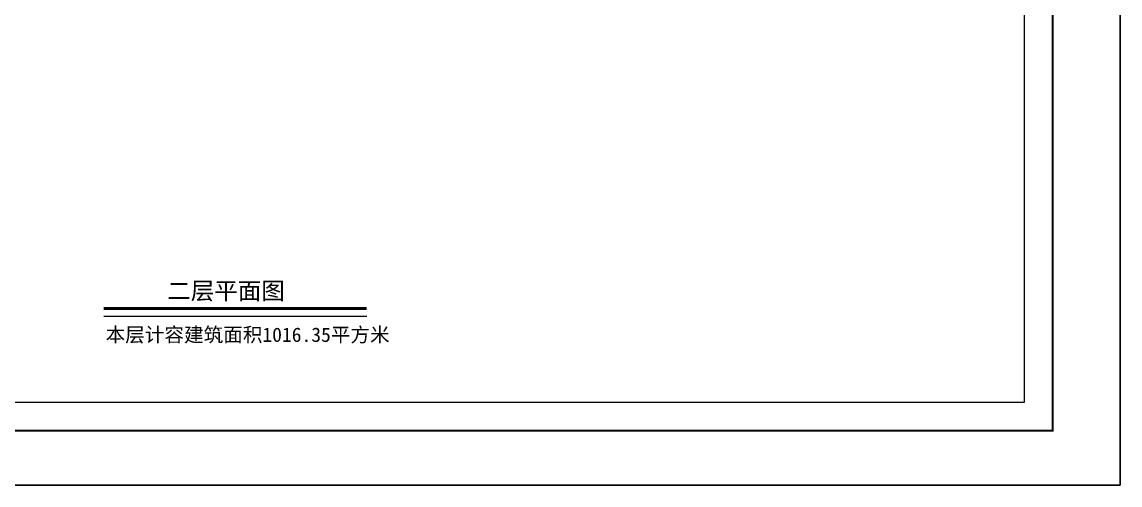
# Model space of a CAD drawing. Extents: x 512858 to 514372, y -232486 to -231710.
# Drawn here: x 513789.1 to 513844.3, y -232367.8 to -232344.5 of the extents above; entities that cross this region are included whole.
import ezdxf

# ---------------------------------------------------------------- set-up
doc = ezdxf.new("R2010")
doc.units = 0
doc.header["$LTSCALE"] = 1000
doc.layers.add('图廓', color=252, linetype='Continuous', lineweight=9)
doc.layers.add('打印图框', color=252, linetype='Continuous', plot=False)
doc.layers.add('楼层注记', color=7, linetype='Continuous')
doc.styles.add('dw', font='simhei.ttf')

msp = doc.modelspace()

# ---------------------------------------------------------------- linework, layer by layer
at = {"layer": '图廓', "color": 0, "const_width": 0.0953}
msp.add_lwpolyline([(513757.054, -232303.845), (513840.895, -232303.845), (513840.895, -232365.058), (513757.054, -232365.058)], close=True, dxfattribs=at)
at = {"layer": '图廓', "color": 0}
msp.add_lwpolyline([(513758.483, -232305.274), (513839.466, -232305.274), (513839.466, -232363.629), (513758.483, -232363.629)], close=True, dxfattribs=at)
at = {"layer": '图廓', "color": 7, "const_width": 0.16}
msp.add_lwpolyline([(513793.227, -232358.914), (513806.441, -232358.914)], dxfattribs=at)
at = {"layer": '图廓', "color": 7}
msp.add_lwpolyline([(513793.227, -232359.305), (513806.441, -232359.305)], dxfattribs=at)
at = {"layer": '打印图框', "color": 6, "ltscale": 0.5}
msp.add_lwpolyline([(513753.629, -232367.788), (513844.276, -232367.788), (513844.276, -232299.809), (513753.629, -232299.809)], close=True, dxfattribs=at)

# ---------------------------------------------------------------- texts
at = {"layer": '图廓', "color": 7, "style": 'dw'}
msp.add_text('本层计容建筑面积1016.35平方米', height=0.72177, dxfattribs=at).set_placement((513793.322, -232360.591))
at = {"layer": '楼层注记', "color": 7, "style": 'dw'}
msp.add_text('二层平面图', height=0.8661, dxfattribs=at).set_placement((513796.417, -232358.455))

doc.saveas('drawing.dxf')
